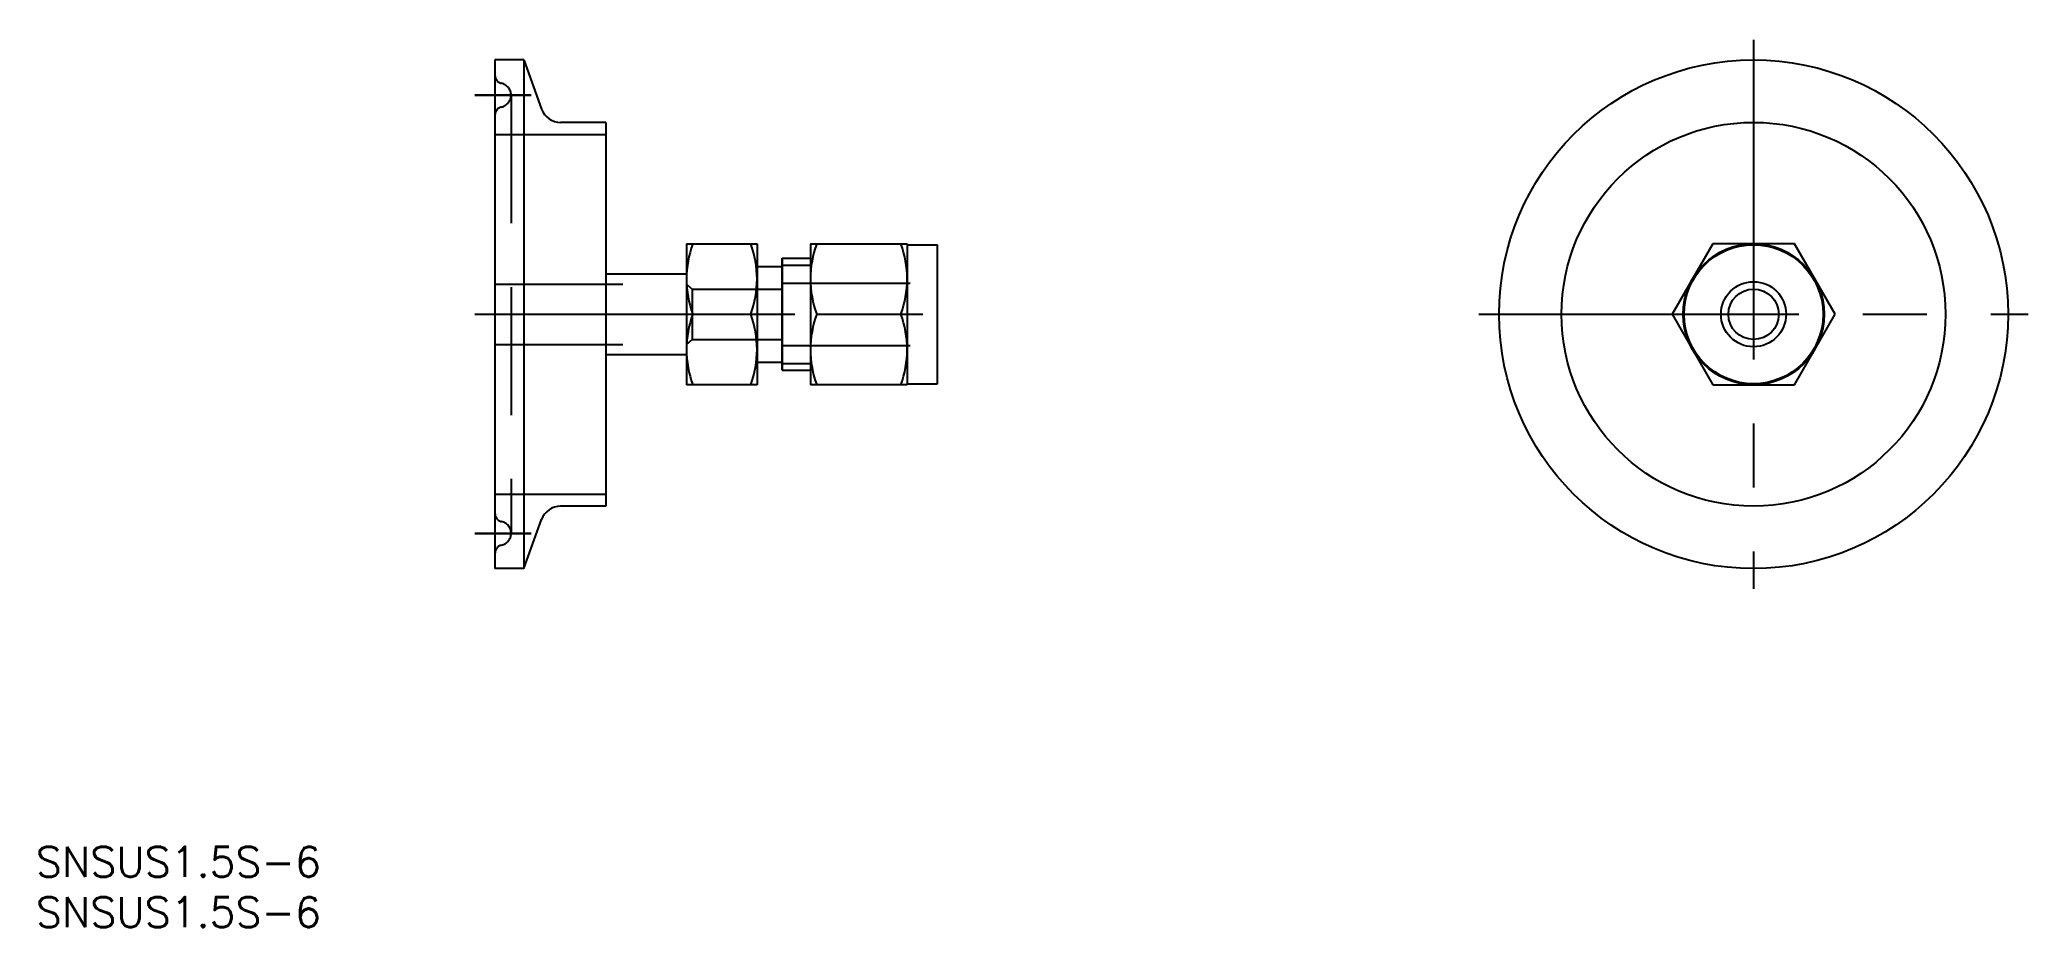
# Model space of a CAD drawing. Extents: x -45 to 152, y -61 to 27.
import ezdxf

# ---------------------------------------------------------------- set-up
doc = ezdxf.new("R2010")
doc.units = 0
doc.linetypes.add('CENTER', pattern=[50.8, 31.75, -6.35, 6.35, -6.35])
doc.linetypes.add('DASHED', pattern=[19.05, 12.7, -6.35])
doc.layers.get('0').update_dxf_attribs({"linetype": 'CONTINUOUS'})
doc.layers.add('CENTER', color=1, linetype='CENTER')
doc.styles.get("Standard").update_dxf_attribs({"font": 'txt.shx', "height": 3, "bigfont": 'bigfont.shx'})

# ---------------------------------------------------------------- blocks, each defined once
blk = doc.blocks.new('*U3')
at = {"color": 7, "linetype": 'CONTINUOUS'}
blk.add_text('SNSUS1.5S-6', height=3, dxfattribs=at).set_placement((-45.55, -55.85))
blk = doc.blocks.new('*U4')
at = {"color": 7, "linetype": 'CONTINUOUS'}
blk.add_text('SNSUS1.5S-6', height=3, dxfattribs=at).set_placement((-45.55, -60.85))

msp = doc.modelspace()

# ---------------------------------------------------------------- linework, layer by layer
at = {"color": 7, "linetype": 'CONTINUOUS'}
for p, q in [((0, 25.25), (0, -25.25)), ((2.85, 25.25), (0, 25.25)), ((2.85, 25.25), (2.85, -25.25)), ((2.85, 25.25), (4.63, 20.37)), ((11, 19.05), (6.51, 19.05)), ((11, 19.05), (11, -19.05)), ((19, 7), (19, -7)), ((19, 7), (26, 7)), ((26, 7), (26, -7)), ((31.3, 7), (31.3, -7)), ((31.3, 7), (40.9, 7)), ((40.9, 7), (40.9, -7)), ((40.9, 6.9), (43.9, 6.9)), ((43.9, -6.9), (43.9, 6.9)), ((120.84, 7), (116.8, 0)), ((128.93, 7), (120.84, 7)), ((132.97, 0), (128.93, 7)), ((11, 4), (19, 4)), ((26, 4.75), (28.5, 4.75)), ((28.5, 5.56), (31.3, 5.56)), ((28.5, -5.56), (28.5, 5.56)), ((28.5, 5.56), (28.5, -5.56)), ((31.93, 0), (40.27, 0)), ((116.8, 0), (120.84, -7)), ((128.93, -7), (132.97, 0)), ((19.63, 0), (25.37, 0)), ((11, -4), (19, -4)), ((26, -4.75), (28.5, -4.75)), ((28.5, -5.56), (31.3, -5.56)), ((26, -7), (19, -7)), ((40.9, -7), (31.3, -7)), ((40.9, -6.9), (43.9, -6.9)), ((120.84, -7), (128.93, -7)), ((11, -19.05), (6.51, -19.05)), ((2.85, -25.25), (4.63, -20.37)), ((2.85, -25.25), (0, -25.25))]:
    msp.add_line(p, q, dxfattribs=at)
at = {"color": 3, "linetype": 'DASHED'}
for p, q in [((1.6, 21.75), (1.6, -21.75)), ((0, 17.85), (11, 17.85)), ((0, 3), (19, 3)), ((19, 3), (19.58, 2.5)), ((19, 2.5), (19, -2.5)), ((19.58, 2.5), (28.5, 2.5)), ((19.58, 2.5), (19.58, -2.5)), ((28.5, -3.22), (28.5, 3.23)), ((28.5, 3.1), (43.9, 3.1)), ((0, -3), (19, -3)), ((19, -3), (19.58, -2.5)), ((19.58, -2.5), (28.5, -2.5)), ((28.5, -3.1), (43.9, -3.1)), ((0, -17.85), (11, -17.85))]:
    msp.add_line(p, q, dxfattribs=at)
at = {"color": 3, "linetype": 'CONTINUOUS'}
for p, q in [((28.5, 4.89), (31.3, 4.89)), ((28.5, -4.89), (31.3, -4.89))]:
    msp.add_line(p, q, dxfattribs=at)
at = {"color": 7, "linetype": 'CONTINUOUS'}
for radius in [25.25, 19.05, 7, 6.9, 3.23, 2.5]:
    msp.add_circle((124.88, 0), radius, dxfattribs=at)
at = {"color": 3, "linetype": 'DASHED'}
for centre, radius, start, end in [((0.8, 23.71), 0.8, 180, 258.463), ((0.4, 21.75), 1.2, 281.537, 78.463), ((0.8, 19.79), 0.8, 101.537, 180), ((0.8, -19.79), 0.8, 180, 258.463), ((0.4, -21.75), 1.2, 281.537, 78.463), ((0.8, -23.71), 0.8, 101.537, 180)]:
    msp.add_arc(centre, radius, start, end, dxfattribs=at)
at = {"color": 7, "linetype": 'CONTINUOUS'}
for centre, radius, start, end in [((6.51, 21.05), 2, 200, 270), ((29.11, 3.5), 10.11, 159.7438, 200.2562), ((15.89, 3.5), 10.11, 339.7438, 20.2562), ((41.41, 3.5), 10.11, 159.7438, 200.2562), ((30.79, 3.5), 10.11, 339.7438, 20.2562), ((29.11, -3.5), 10.11, 159.7438, 200.2562), ((15.89, -3.5), 10.11, 339.7438, 20.2562), ((41.41, -3.5), 10.11, 159.7438, 200.2562), ((30.79, -3.5), 10.11, 339.7438, 20.2562), ((6.51, -21.05), 2, 90, 160)]:
    msp.add_arc(centre, radius, start, end, dxfattribs=at)
at = {"layer": 'CENTER', "color": 1, "linetype": 'CENTER'}
for p, q in [((124.88, 27.25), (124.88, -27.25)), ((-2, 21.75), (3.6, 21.75)), ((3.6, 21.75), (-2, 21.75)), ((-2, 0), (45.9, 0)), ((-2, 0), (14, 0)), ((-2, 0), (23, 0)), ((97.63, 0), (152.13, 0)), ((-2, -21.75), (3.6, -21.75)), ((3.6, -21.75), (-2, -21.75))]:
    msp.add_line(p, q, dxfattribs=at)

# ---------------------------------------------------------------- block references
at = {"color": 7, "linetype": 'CONTINUOUS'}
for name in ['*U3', '*U4']:
    msp.add_blockref(name, (0, 0), dxfattribs=at)

doc.saveas('drawing.dxf')
